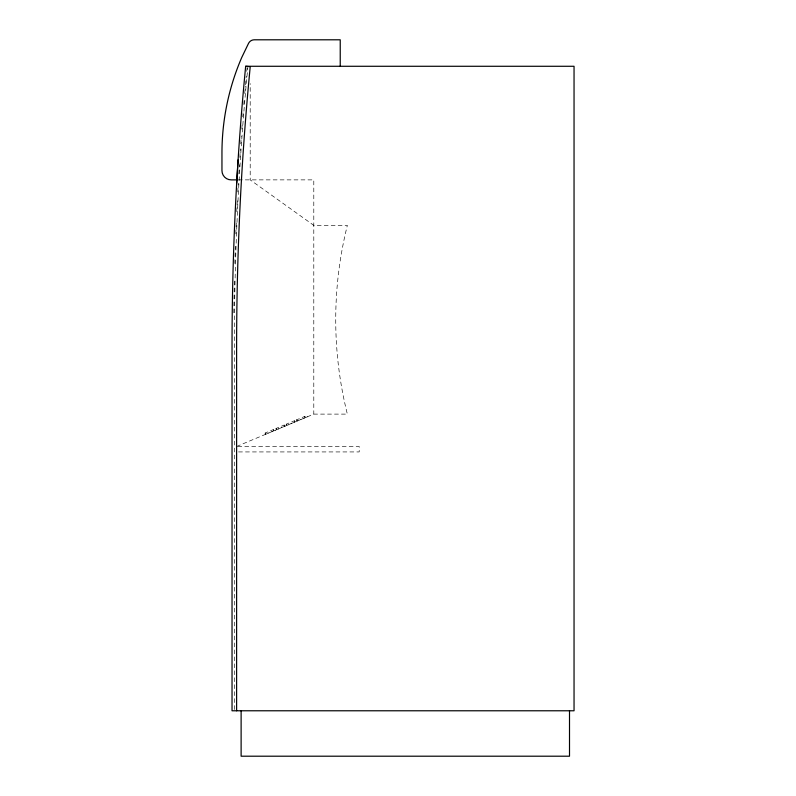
<?xml version="1.0" encoding="UTF-8"?>
<svg xmlns="http://www.w3.org/2000/svg" width="796" height="796" viewBox="0 0 796 796"><rect width="100%" height="100%" fill="white"/><g stroke="black" fill="none" stroke-linecap="round" stroke-linejoin="round"><path stroke-width="0.6" stroke-dasharray="3.98 2.98" d="M238.82 174.006L239.387 164.623M236.581 446.476L313.793 414.109L347.355 414.109A388.796 388.796 0 0 1 347.355 225.368L313.793 225.368L250.203 179.876L250.203 83.57M238.332 179.876L313.793 179.876L313.793 414.109M237.805 446.476L359.215 446.476L359.215 451.929L237.815 451.929M307.465 416.756L262.65 435.551M305.316 417.164L304.967 416.328L296.311 419.96L296.659 420.795M304.44 416.547L304.788 417.393M296.709 419.79L297.067 420.626M294.888 421.542L294.53 420.706L286.172 424.208L286.53 425.044M294.301 420.795L294.649 421.641M286.281 424.159L286.63 425.004M284.67 425.83L284.311 424.984L275.923 428.507L276.282 429.342M284.053 425.094L284.401 425.94M276.063 428.447L276.411 429.283M273.725 430.417L273.366 429.571L265.008 433.084L265.357 433.92M273.257 429.621L273.605 430.467M265.247 432.984L265.595 433.82M234.303 709.544L234.303 347.434A2905.092 2905.092 0 0 1 238.929 183.379L240.352 159.976A2905.231 2905.231 0 0 1 247.795 67.72M233.815 312.868A2905.758 2905.758 0 0 1 234.382 280.779M234.83 263.506A2905.758 2905.758 0 0 1 235.377 246.233M235.835 233.895A2905.758 2905.758 0 0 1 236.392 220.323M236.79 211.696A2905.758 2905.758 0 0 1 237.327 200.602M237.775 191.975A2905.758 2905.758 0 0 1 238.253 183.339M239.835 157.469A2905.758 2905.758 0 0 1 240.412 148.842M240.75 143.917A2905.758 2905.758 0 0 1 241.278 136.534M241.825 129.151A2905.758 2905.758 0 0 1 242.292 122.992M242.78 116.843A2905.758 2905.758 0 0 1 243.278 110.694M243.785 104.535A2905.758 2905.758 0 0 1 244.203 99.619M244.73 93.47A2905.758 2905.758 0 0 1 245.387 86.097M245.496 84.864A2905.758 2905.758 0 0 1 246.292 76.257M246.76 71.341A2905.758 2905.758 0 0 1 247.118 67.65"/><path stroke-width="1.19" d="M236.681 183.259L238.094 159.837M245.666 66.277L574.045 66.277L574.045 710.778L232.034 710.778L232.034 347.424A2907.3 2907.3 0 0 1 245.666 66.277L250.223 66.705A2902.883 2902.883 0 0 0 236.611 347.434L236.611 710.778M237.148 179.876L231.208 179.876A9.254 9.254 0 0 1 221.955 170.623L221.955 153.19A241.317 241.317 0 0 1 241.725 57.521L248.501 43.442A6.438 6.438 0 0 1 254.292 39.8L340.23 39.8L340.23 66.277M569.508 710.778L569.508 756.2L241.118 756.2L241.118 710.778"/></g></svg>
